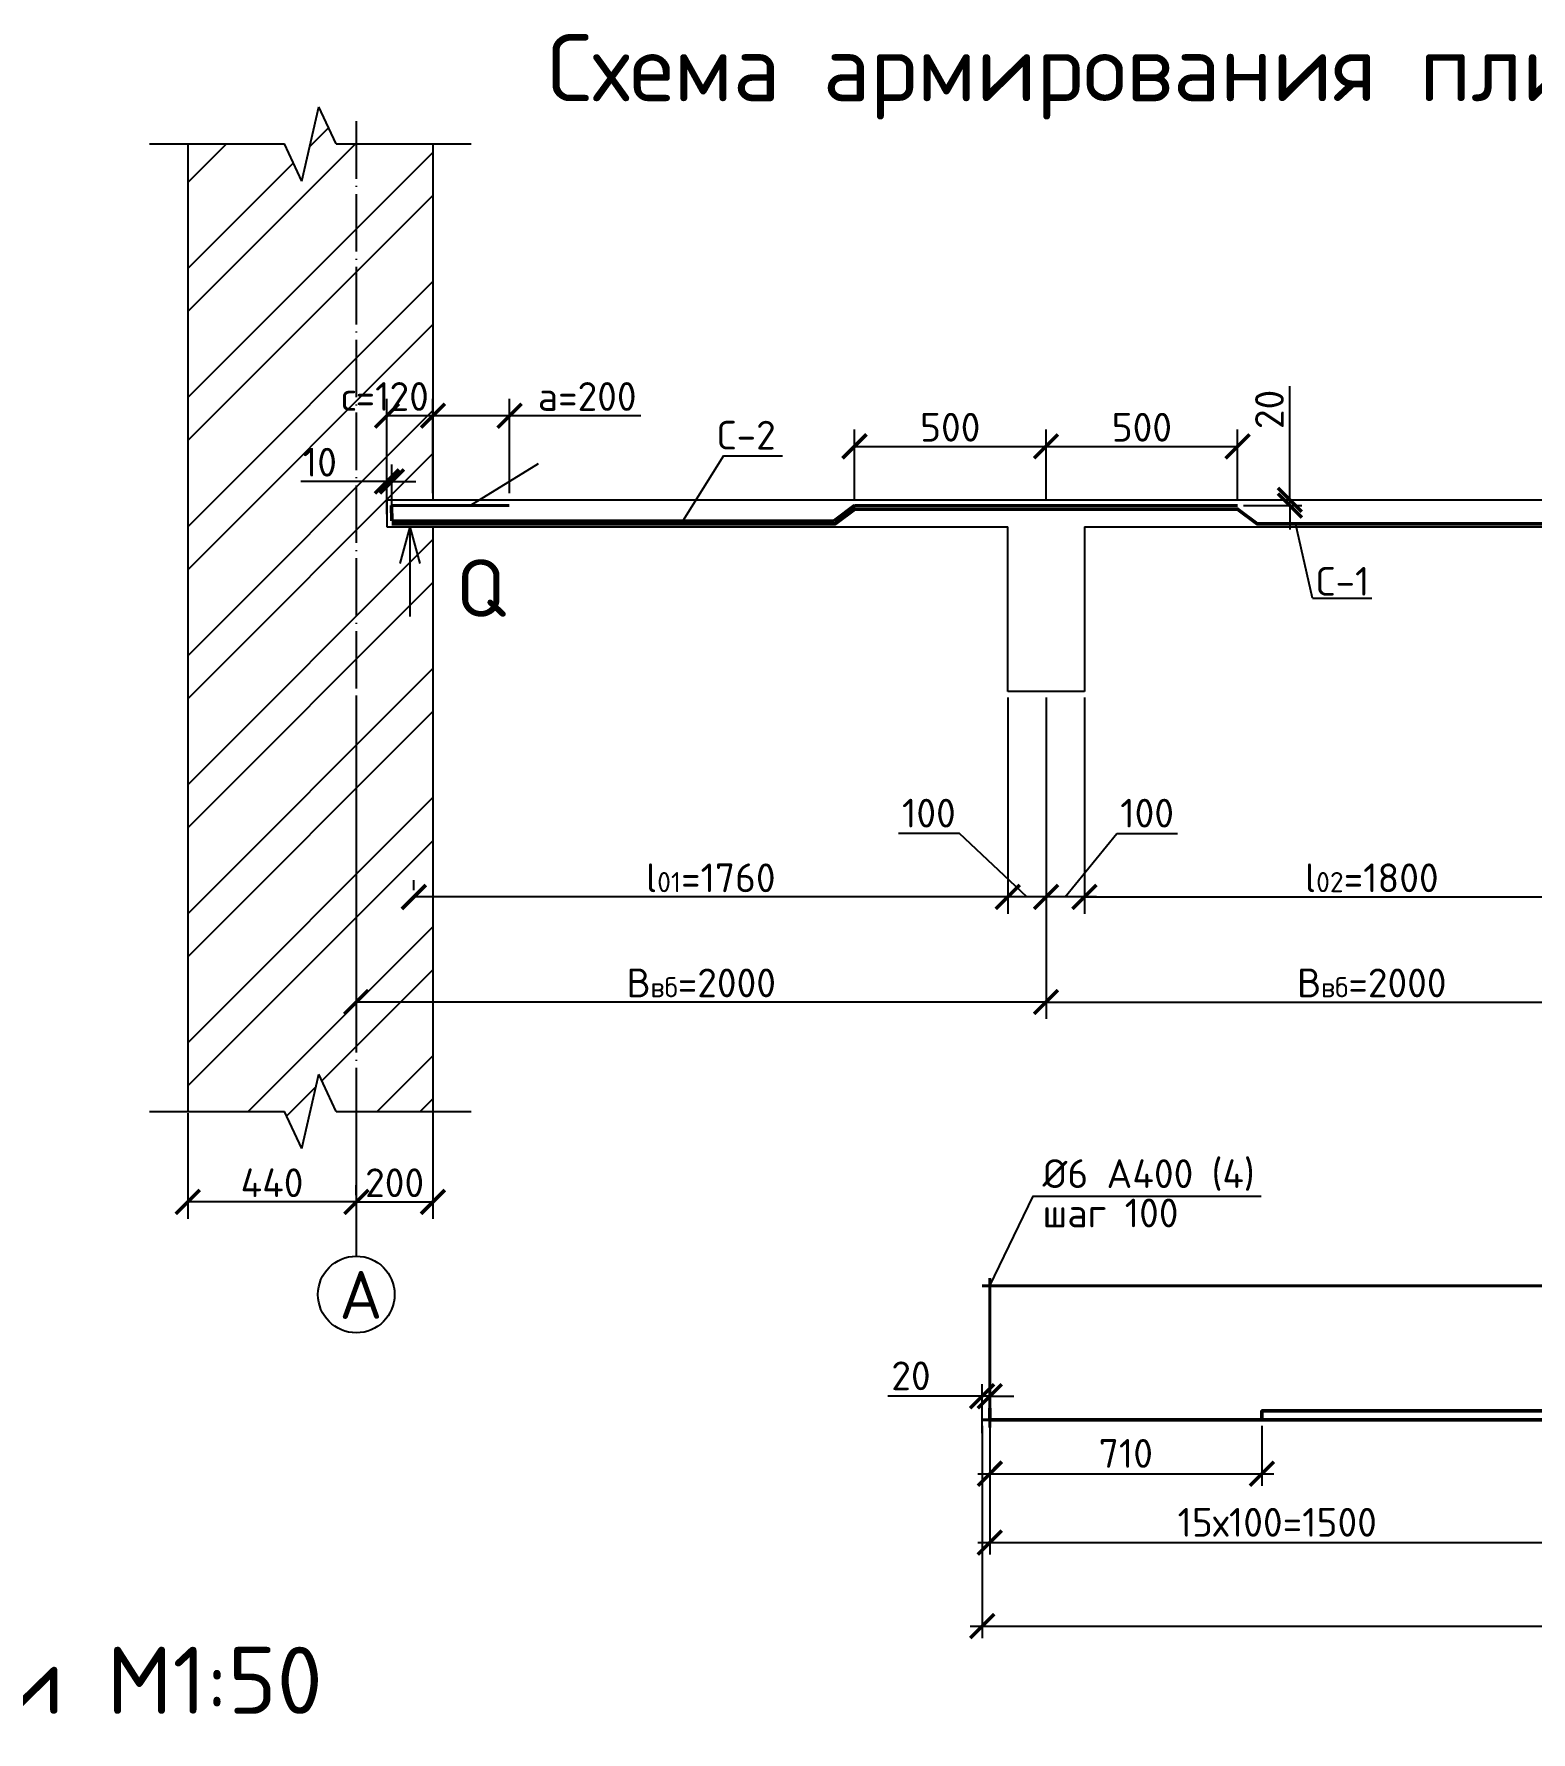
# Model space of a CAD drawing. Header units: millimetres. Extents: x -258556 to -95372, y 16759 to 83599.
# Drawn here: x -127757.5 to -127601.2, y 41656.3 to 41833.5 of the extents above; entities that cross this region are included whole.
import ezdxf

# ---------------------------------------------------------------- set-up
doc = ezdxf.new("R2010")
doc.units = ezdxf.units.MM
doc.header["$LTSCALE"] = 0.5
doc.linetypes.add('ACAD_ISO04W100', pattern=[30, 24, -3, 0, -3])
for name, color, linetype in [('оси', 7, 'ACAD_ISO04W100'), ('размеры', 7, 'Continuous'), ('тонкие', 7, 'Continuous'), ('Тонкий', 7, 'Continuous')]:
    doc.layers.add(name, color=color, linetype=linetype)
for name, color, linetype, lineweight in [('ТОЛСТЫЕ', 1, 'Continuous', 50), ('Толстый', 7, 'Continuous', 40), ('ТОНКИЕе', 7, 'Continuous', 25)]:
    doc.layers.add(name, color=color, linetype=linetype, lineweight=lineweight)
doc.styles.add('1.5', font='isocpeur.ttf', dxfattribs={"height": 1.5})
doc.styles.add('3.5', font='isocpeur.ttf', dxfattribs={"height": 3.5})
doc.styles.add('Наклонный3.5', font='isocpeur.ttf', dxfattribs={"height": 3})
doc.dimstyles.new('Строит25 3.5', dxfattribs={"dimtxt": 3.5, "dimasz": 2.5, "dimexe": 1.75, "dimexo": 0.7, "dimgap": 0.5, "dimtad": 1, "dimlfac": 25, "dimtxsty": '3.5', "dimblk": 'ARCHTICK', "dimcen": 0, "dimadec": 0, "dimazin": 0, "dimtfac": 1, "dimtmove": 0, "dimatfit": 3, "dimfxl": 1, "dimarcsym": 0})
doc.dimstyles.new('СТРОИТЕЛЬНЫЙ', dxfattribs={"dimtxt": 3.5, "dimasz": 2.5, "dimexe": 1.25, "dimexo": 0.625, "dimtad": 1, "dimdec": 0, "dimlfac": 100, "dimdsep": 46, "dimtxsty": 'Наклонный3.5', "dimblk1": 'ARCHTICK', "dimblk2": 'ARCHTICK', "dimsah": 1, "dimcen": 0, "dimdle": 1.25, "dimadec": 0, "dimazin": 0, "dimtfac": 0.75, "dimtdec": 0, "dimtmove": 0, "dimatfit": 3, "dimldrblk": 'ARCHTICK', "dimfxl": 1, "dimtolj": 1, "dimtzin": 0, "dimarcsym": 0})

# ---------------------------------------------------------------- blocks, each defined once
blk = doc.blocks.new('_ArchTick')
at = {"color": 0, "linetype": 'ByBlock', "const_width": 0.15}
blk.add_lwpolyline([(-0.5, -0.5), (0.5, 0.5)], dxfattribs=at)
blk = doc.blocks.new('*D898')
at = {"layer": 'Defpoints', "color": 0, "transparency": 16777216}
for p in [(-127741.47, 41721.55), (-127723.87, 41721.05), (-127741.47, 41711.6)]:
    blk.add_point(p, dxfattribs=at)
at = {"layer": 'Тонкий', "color": 0, "lineweight": -2, "transparency": 16777216}
for p, q in [((-127741.47, 41720.85), (-127741.47, 41709.85)), ((-127723.87, 41720.35), (-127723.87, 41709.85)), ((-127723.87, 41711.6), (-127741.47, 41711.6))]:
    blk.add_line(p, q, dxfattribs=at)
at = {"layer": 'Тонкий', "color": 0, "lineweight": -2, "transparency": 16777216, "xscale": 2.5, "yscale": 2.5, "zscale": 2.5, "rotation": 180}
blk.add_blockref('_ArchTick', (-127741.47, 41711.6), dxfattribs=at)
at = {"layer": 'Тонкий', "color": 0, "lineweight": -2, "transparency": 16777216, "xscale": 2.5, "yscale": 2.5, "zscale": 2.5}
blk.add_blockref('_ArchTick', (-127723.87, 41711.6), dxfattribs=at)
at = {"layer": 'Тонкий', "color": 0, "transparency": 16777216, "insert": (-127732.67, 41713.6), "char_height": 3, "attachment_point": 5, "style": 'Наклонный3.5'}
blk.add_mtext('440', dxfattribs=at)
blk = doc.blocks.new('*D899')
at = {"layer": 'Defpoints', "color": 0, "transparency": 16777216}
for p in [(-127715.87, 41725.24), (-127723.87, 41711.6), (-127715.87, 41711.6)]:
    blk.add_point(p, dxfattribs=at)
at = {"layer": 'Тонкий', "color": 0, "lineweight": -2, "transparency": 16777216}
for p, q in [((-127715.87, 41724.54), (-127715.87, 41709.85)), ((-127723.87, 41712.3), (-127723.87, 41713.35)), ((-127723.87, 41711.6), (-127715.87, 41711.6))]:
    blk.add_line(p, q, dxfattribs=at)
at = {"layer": 'Тонкий', "color": 0, "lineweight": -2, "transparency": 16777216, "xscale": 2.5, "yscale": 2.5, "zscale": 2.5, "rotation": 180}
blk.add_blockref('_ArchTick', (-127723.87, 41711.6), dxfattribs=at)
at = {"layer": 'Тонкий', "color": 0, "lineweight": -2, "transparency": 16777216, "xscale": 2.5, "yscale": 2.5, "zscale": 2.5}
blk.add_blockref('_ArchTick', (-127715.87, 41711.6), dxfattribs=at)
at = {"layer": 'Тонкий', "color": 0, "transparency": 16777216, "insert": (-127719.87, 41713.6), "char_height": 3, "attachment_point": 5, "style": 'Наклонный3.5'}
blk.add_mtext('200', dxfattribs=at)
blk = doc.blocks.new('*D900')
at = {"layer": 'Defpoints', "color": 0, "transparency": 16777216}
for p in [(-127715.87, 41793.67), (-127720.67, 41784.88), (-127715.87, 41784.88)]:
    blk.add_point(p, dxfattribs=at)
at = {"layer": 'Тонкий', "color": 0, "lineweight": -2, "transparency": 16777216}
for p, q in [((-127720.67, 41785.58), (-127720.67, 41795.42)), ((-127715.87, 41785.58), (-127715.87, 41795.42)), ((-127720.67, 41793.67), (-127715.87, 41793.67))]:
    blk.add_line(p, q, dxfattribs=at)
at = {"layer": 'Тонкий', "color": 0, "lineweight": -2, "transparency": 16777216, "xscale": 2.5, "yscale": 2.5, "zscale": 2.5, "rotation": 180}
blk.add_blockref('_ArchTick', (-127720.67, 41793.67), dxfattribs=at)
at = {"layer": 'Тонкий', "color": 0, "lineweight": -2, "transparency": 16777216, "xscale": 2.5, "yscale": 2.5, "zscale": 2.5}
blk.add_blockref('_ArchTick', (-127715.87, 41793.67), dxfattribs=at)
at = {"layer": 'Тонкий', "color": 0, "transparency": 16777216, "insert": (-127720.87, 41795.67), "char_height": 3, "attachment_point": 5, "style": 'Наклонный3.5'}
blk.add_mtext('с=120', dxfattribs=at)
blk = doc.blocks.new('*D901')
at = {"layer": 'Defpoints', "color": 0, "transparency": 16777216}
for p in [(-127655.87, 41764.88), (-127717.86, 41743.43), (-127717.86, 41743.43)]:
    blk.add_point(p, dxfattribs=at)
at = {"layer": 'Тонкий', "color": 0, "lineweight": -2, "transparency": 16777216}
for p, q in [((-127655.87, 41764.18), (-127655.87, 41741.68)), ((-127717.86, 41744.13), (-127717.86, 41745.18)), ((-127655.87, 41743.43), (-127717.86, 41743.43))]:
    blk.add_line(p, q, dxfattribs=at)
at = {"layer": 'Тонкий', "color": 0, "lineweight": -2, "transparency": 16777216, "xscale": 2.5, "yscale": 2.5, "zscale": 2.5, "rotation": 180}
blk.add_blockref('_ArchTick', (-127717.86, 41743.43), dxfattribs=at)
at = {"layer": 'Тонкий', "color": 0, "lineweight": -2, "transparency": 16777216, "xscale": 2.5, "yscale": 2.5, "zscale": 2.5}
blk.add_blockref('_ArchTick', (-127655.87, 41743.43), dxfattribs=at)
at = {"layer": 'Тонкий', "color": 0, "transparency": 16777216, "insert": (-127686.87, 41745.43), "char_height": 3, "attachment_point": 5, "style": 'Наклонный3.5'}
blk.add_mtext('l{\\H0.7x;\\S^ 01;}=1760', dxfattribs=at)
blk = doc.blocks.new('*D902')
at = {"layer": 'Defpoints', "color": 0, "transparency": 16777216}
for p in [(-127723.87, 41765.16), (-127651.87, 41764.88), (-127723.87, 41732.46)]:
    blk.add_point(p, dxfattribs=at)
at = {"layer": 'Тонкий', "color": 0, "lineweight": -2, "transparency": 16777216}
for p, q in [((-127723.87, 41764.46), (-127723.87, 41730.71)), ((-127651.87, 41764.18), (-127651.87, 41730.71)), ((-127651.87, 41732.46), (-127723.87, 41732.46))]:
    blk.add_line(p, q, dxfattribs=at)
at = {"layer": 'Тонкий', "color": 0, "lineweight": -2, "transparency": 16777216, "xscale": 2.5, "yscale": 2.5, "zscale": 2.5, "rotation": 180}
blk.add_blockref('_ArchTick', (-127723.87, 41732.46), dxfattribs=at)
at = {"layer": 'Тонкий', "color": 0, "lineweight": -2, "transparency": 16777216, "xscale": 2.5, "yscale": 2.5, "zscale": 2.5}
blk.add_blockref('_ArchTick', (-127651.87, 41732.46), dxfattribs=at)
at = {"layer": 'Тонкий', "color": 0, "transparency": 16777216, "insert": (-127687.87, 41734.46), "char_height": 3, "attachment_point": 5, "style": 'Наклонный3.5'}
blk.add_mtext('В{\\H0.7x;\\S^ вб;}=2000', dxfattribs=at)
blk = doc.blocks.new('*D903')
at = {"layer": 'Defpoints', "color": 0, "transparency": 16777216}
for p in [(-127647.87, 41764.88), (-127587.87, 41764.88), (-127587.87, 41743.43)]:
    blk.add_point(p, dxfattribs=at)
at = {"layer": 'Тонкий', "color": 0, "lineweight": -2, "transparency": 16777216}
for p, q in [((-127647.87, 41764.18), (-127647.87, 41741.68)), ((-127587.87, 41764.18), (-127587.87, 41741.68)), ((-127647.87, 41743.43), (-127587.87, 41743.43))]:
    blk.add_line(p, q, dxfattribs=at)
at = {"layer": 'Тонкий', "color": 0, "lineweight": -2, "transparency": 16777216, "xscale": 2.5, "yscale": 2.5, "zscale": 2.5, "rotation": 180}
blk.add_blockref('_ArchTick', (-127647.87, 41743.43), dxfattribs=at)
at = {"layer": 'Тонкий', "color": 0, "lineweight": -2, "transparency": 16777216, "xscale": 2.5, "yscale": 2.5, "zscale": 2.5}
blk.add_blockref('_ArchTick', (-127587.87, 41743.43), dxfattribs=at)
at = {"layer": 'Тонкий', "color": 0, "transparency": 16777216, "insert": (-127617.87, 41745.43), "char_height": 3, "attachment_point": 5, "style": 'Наклонный3.5'}
blk.add_mtext('l{\\H0.7x;\\S^ 02;}=1800', dxfattribs=at)
blk = doc.blocks.new('*D894')
at = {"layer": 'Defpoints', "color": 0, "transparency": 16777216}
for p in [(-127651.87, 41764.88), (-127583.87, 41764.88), (-127583.87, 41732.46)]:
    blk.add_point(p, dxfattribs=at)
at = {"layer": 'Тонкий', "color": 0, "lineweight": -2, "transparency": 16777216}
for p, q in [((-127651.87, 41764.18), (-127651.87, 41730.71)), ((-127583.87, 41764.18), (-127583.87, 41730.71)), ((-127651.87, 41732.46), (-127583.87, 41732.46))]:
    blk.add_line(p, q, dxfattribs=at)
at = {"layer": 'Тонкий', "color": 0, "lineweight": -2, "transparency": 16777216, "xscale": 2.5, "yscale": 2.5, "zscale": 2.5, "rotation": 180}
blk.add_blockref('_ArchTick', (-127651.87, 41732.46), dxfattribs=at)
at = {"layer": 'Тонкий', "color": 0, "lineweight": -2, "transparency": 16777216, "xscale": 2.5, "yscale": 2.5, "zscale": 2.5}
blk.add_blockref('_ArchTick', (-127583.87, 41732.46), dxfattribs=at)
at = {"layer": 'Тонкий', "color": 0, "transparency": 16777216, "insert": (-127617.87, 41734.46), "char_height": 3, "attachment_point": 5, "style": 'Наклонный3.5'}
blk.add_mtext('В{\\H0.7x;\\S^ вб;\\H1.42857x;=2000}', dxfattribs=at)
blk = doc.blocks.new('*D895')
at = {"layer": 'Defpoints', "color": 0, "transparency": 16777216}
for p in [(-127720.67, 41786.81), (-127720.67, 41782.68), (-127720.16, 41782.68)]:
    blk.add_point(p, dxfattribs=at)
at = {"layer": 'Тонкий', "color": 0, "lineweight": -2, "transparency": 16777216}
for p, q in [((-127720.67, 41783.38), (-127720.67, 41788.56)), ((-127720.16, 41783.38), (-127720.16, 41788.56)), ((-127720.67, 41786.81), (-127729.67, 41786.81)), ((-127720.16, 41786.81), (-127720.67, 41786.81)), ((-127720.16, 41786.81), (-127717.66, 41786.81))]:
    blk.add_line(p, q, dxfattribs=at)
at = {"layer": 'Тонкий', "color": 0, "lineweight": -2, "transparency": 16777216, "xscale": 2.5, "yscale": 2.5, "zscale": 2.5}
blk.add_blockref('_ArchTick', (-127720.67, 41786.81), dxfattribs=at)
at = {"layer": 'Тонкий', "color": 0, "lineweight": -2, "transparency": 16777216, "xscale": 2.5, "yscale": 2.5, "zscale": 2.5, "rotation": 180}
blk.add_blockref('_ArchTick', (-127720.16, 41786.81), dxfattribs=at)
at = {"layer": 'Тонкий', "color": 0, "transparency": 16777216, "insert": (-127727.67, 41788.81), "char_height": 3, "attachment_point": 5, "style": 'Наклонный3.5'}
blk.add_mtext('10', dxfattribs=at)
blk = doc.blocks.new('*D896')
at = {"layer": 'Defpoints', "color": 0, "transparency": 16777216}
for p in [(-127707.87, 41793.67), (-127715.87, 41784.88), (-127707.87, 41784.88)]:
    blk.add_point(p, dxfattribs=at)
at = {"layer": 'Тонкий', "color": 0, "lineweight": -2, "transparency": 16777216}
for p, q in [((-127715.87, 41785.58), (-127715.87, 41795.42)), ((-127707.87, 41785.58), (-127707.87, 41795.42)), ((-127715.87, 41793.67), (-127707.87, 41793.67)), ((-127707.87, 41793.67), (-127694.17, 41793.67))]:
    blk.add_line(p, q, dxfattribs=at)
at = {"layer": 'Тонкий', "color": 0, "lineweight": -2, "transparency": 16777216, "xscale": 2.5, "yscale": 2.5, "zscale": 2.5, "rotation": 180}
blk.add_blockref('_ArchTick', (-127715.87, 41793.67), dxfattribs=at)
at = {"layer": 'Тонкий', "color": 0, "lineweight": -2, "transparency": 16777216, "xscale": 2.5, "yscale": 2.5, "zscale": 2.5}
blk.add_blockref('_ArchTick', (-127707.87, 41793.67), dxfattribs=at)
at = {"layer": 'Тонкий', "color": 0, "transparency": 16777216, "insert": (-127699.77, 41795.67), "char_height": 3, "attachment_point": 5, "style": 'Наклонный3.5'}
blk.add_mtext('а=200', dxfattribs=at)
blk = doc.blocks.new('*D897')
at = {"layer": 'Defpoints', "color": 0, "transparency": 16777216}
for p in [(-127651.87, 41790.46), (-127671.87, 41784.28), (-127651.87, 41784.28)]:
    blk.add_point(p, dxfattribs=at)
at = {"layer": 'Тонкий', "color": 0, "lineweight": -2, "transparency": 16777216}
for p, q in [((-127671.87, 41784.98), (-127671.87, 41792.21)), ((-127651.87, 41784.98), (-127651.87, 41792.21)), ((-127671.87, 41790.46), (-127651.87, 41790.46))]:
    blk.add_line(p, q, dxfattribs=at)
at = {"layer": 'Тонкий', "color": 0, "lineweight": -2, "transparency": 16777216, "xscale": 2.5, "yscale": 2.5, "zscale": 2.5, "rotation": 180}
blk.add_blockref('_ArchTick', (-127671.87, 41790.46), dxfattribs=at)
at = {"layer": 'Тонкий', "color": 0, "lineweight": -2, "transparency": 16777216, "xscale": 2.5, "yscale": 2.5, "zscale": 2.5}
blk.add_blockref('_ArchTick', (-127651.87, 41790.46), dxfattribs=at)
at = {"layer": 'Тонкий', "color": 0, "transparency": 16777216, "insert": (-127661.87, 41792.46), "char_height": 3, "attachment_point": 5, "style": 'Наклонный3.5'}
blk.add_mtext('500', dxfattribs=at)
blk = doc.blocks.new('*D905')
at = {"layer": 'Defpoints', "color": 0, "transparency": 16777216}
for p in [(-127655.87, 41764.88), (-127651.87, 41764.88), (-127655.87, 41743.43)]:
    blk.add_point(p, dxfattribs=at)
at = {"layer": 'размеры', "color": 0, "lineweight": -2, "transparency": 16777216}
for p, q in [((-127655.87, 41764.25), (-127655.87, 41742.18)), ((-127651.87, 41764.25), (-127651.87, 41742.18)), ((-127660.92, 41750.05), (-127667.27, 41750.05)), ((-127653.87, 41743.43), (-127660.92, 41750.05)), ((-127650.62, 41743.43), (-127657.12, 41743.43))]:
    blk.add_line(p, q, dxfattribs=at)
at = {"layer": 'размеры', "color": 0, "lineweight": -2, "transparency": 16777216, "xscale": 2.5, "yscale": 2.5, "zscale": 2.5, "rotation": 180}
blk.add_blockref('_ArchTick', (-127655.87, 41743.43), dxfattribs=at)
at = {"layer": 'размеры', "color": 0, "lineweight": -2, "transparency": 16777216, "xscale": 2.5, "yscale": 2.5, "zscale": 2.5}
blk.add_blockref('_ArchTick', (-127651.87, 41743.43), dxfattribs=at)
at = {"layer": 'размеры', "color": 0, "transparency": 16777216, "insert": (-127664.1, 41752.18), "char_height": 3, "attachment_point": 5, "style": 'Наклонный3.5'}
blk.add_mtext('\\A1;100', dxfattribs=at)
blk = doc.blocks.new('*D906')
at = {"layer": 'Defpoints', "color": 0, "transparency": 16777216}
for p in [(-127651.87, 41764.88), (-127647.87, 41764.88), (-127651.87, 41743.43)]:
    blk.add_point(p, dxfattribs=at)
at = {"layer": 'размеры', "color": 0, "lineweight": -2, "transparency": 16777216}
for p, q in [((-127651.87, 41764.25), (-127651.87, 41742.18)), ((-127647.87, 41764.25), (-127647.87, 41742.18)), ((-127649.87, 41743.43), (-127644.49, 41750.05)), ((-127644.49, 41750.05), (-127638.14, 41750.05)), ((-127646.62, 41743.43), (-127653.12, 41743.43))]:
    blk.add_line(p, q, dxfattribs=at)
at = {"layer": 'размеры', "color": 0, "lineweight": -2, "transparency": 16777216, "xscale": 2.5, "yscale": 2.5, "zscale": 2.5, "rotation": 180}
blk.add_blockref('_ArchTick', (-127651.87, 41743.43), dxfattribs=at)
at = {"layer": 'размеры', "color": 0, "lineweight": -2, "transparency": 16777216, "xscale": 2.5, "yscale": 2.5, "zscale": 2.5}
blk.add_blockref('_ArchTick', (-127647.87, 41743.43), dxfattribs=at)
at = {"layer": 'размеры', "color": 0, "transparency": 16777216, "insert": (-127641.32, 41752.18), "char_height": 3, "attachment_point": 5, "style": 'Наклонный3.5'}
blk.add_mtext('\\A1;100', dxfattribs=at)
blk = doc.blocks.new('*D907')
at = {"layer": 'Defpoints', "color": 0, "transparency": 16777216}
for p in [(-127631.87, 41790.46), (-127651.87, 41784.28), (-127631.87, 41784.28)]:
    blk.add_point(p, dxfattribs=at)
at = {"layer": 'Тонкий', "color": 0, "lineweight": -2, "transparency": 16777216}
for p, q in [((-127651.87, 41784.98), (-127651.87, 41792.21)), ((-127631.87, 41784.98), (-127631.87, 41792.21)), ((-127651.87, 41790.46), (-127631.87, 41790.46))]:
    blk.add_line(p, q, dxfattribs=at)
at = {"layer": 'Тонкий', "color": 0, "lineweight": -2, "transparency": 16777216, "xscale": 2.5, "yscale": 2.5, "zscale": 2.5, "rotation": 180}
blk.add_blockref('_ArchTick', (-127651.87, 41790.46), dxfattribs=at)
at = {"layer": 'Тонкий', "color": 0, "lineweight": -2, "transparency": 16777216, "xscale": 2.5, "yscale": 2.5, "zscale": 2.5}
blk.add_blockref('_ArchTick', (-127631.87, 41790.46), dxfattribs=at)
at = {"layer": 'Тонкий', "color": 0, "transparency": 16777216, "insert": (-127641.87, 41792.46), "char_height": 3, "attachment_point": 5, "style": 'Наклонный3.5'}
blk.add_mtext('500', dxfattribs=at)
blk = doc.blocks.new('*D946')
at = {"layer": 'Defpoints', "color": 0, "transparency": 16777216}
for p in [(-127657.74, 41695.85), (-127597.74, 41695.85), (-127597.74, 41676.04)]:
    blk.add_point(p, dxfattribs=at)
at = {"layer": 'тонкие', "color": 0, "lineweight": -2, "transparency": 16777216}
for p, q in [((-127657.74, 41695.23), (-127657.74, 41674.79)), ((-127597.74, 41695.23), (-127597.74, 41674.79)), ((-127658.99, 41676.04), (-127596.49, 41676.04))]:
    blk.add_line(p, q, dxfattribs=at)
at = {"layer": 'тонкие', "color": 0, "lineweight": -2, "transparency": 16777216, "xscale": 2.5, "yscale": 2.5, "zscale": 2.5, "rotation": 180}
blk.add_blockref('_ArchTick', (-127657.74, 41676.04), dxfattribs=at)
at = {"layer": 'тонкие', "color": 0, "lineweight": -2, "transparency": 16777216, "xscale": 2.5, "yscale": 2.5, "zscale": 2.5}
blk.add_blockref('_ArchTick', (-127597.74, 41676.04), dxfattribs=at)
at = {"layer": 'тонкие', "color": 0, "transparency": 16777216, "insert": (-127627.74, 41678.16), "char_height": 3, "attachment_point": 5, "style": 'Наклонный3.5'}
blk.add_mtext('\\A1;15х100=1500', dxfattribs=at)
blk = doc.blocks.new('*D954')
at = {"layer": 'Defpoints', "color": 0, "transparency": 16777216}
for p in [(-127658.54, 41688.85), (-127423.34, 41688.85), (-127423.34, 41667.33)]:
    blk.add_point(p, dxfattribs=at)
at = {"layer": 'тонкие', "color": 0, "lineweight": -2, "transparency": 16777216}
for p, q in [((-127658.54, 41688.23), (-127658.54, 41666.08)), ((-127423.34, 41688.23), (-127423.34, 41666.08)), ((-127659.79, 41667.33), (-127422.09, 41667.33))]:
    blk.add_line(p, q, dxfattribs=at)
at = {"layer": 'тонкие', "color": 0, "lineweight": -2, "transparency": 16777216, "xscale": 2.5, "yscale": 2.5, "zscale": 2.5, "rotation": 180}
blk.add_blockref('_ArchTick', (-127658.54, 41667.33), dxfattribs=at)
at = {"layer": 'тонкие', "color": 0, "lineweight": -2, "transparency": 16777216, "xscale": 2.5, "yscale": 2.5, "zscale": 2.5}
blk.add_blockref('_ArchTick', (-127423.34, 41667.33), dxfattribs=at)
at = {"layer": 'тонкие', "color": 0, "transparency": 16777216, "insert": (-127540.94, 41669.45), "char_height": 3, "attachment_point": 5, "style": 'Наклонный3.5'}
blk.add_mtext('\\A1;5680', dxfattribs=at)
blk = doc.blocks.new('*D956')
at = {"layer": 'Defpoints', "color": 0, "transparency": 16777216}
for p in [(-127658.54, 41691.32), (-127657.74, 41691.32), (-127658.54, 41686.85)]:
    blk.add_point(p, dxfattribs=at)
at = {"layer": 'тонкие', "color": 0, "lineweight": -2, "transparency": 16777216}
for p, q in [((-127658.54, 41687.48), (-127658.54, 41692.57)), ((-127657.74, 41691.95), (-127657.74, 41692.57)), ((-127658.54, 41691.32), (-127668.39, 41691.32)), ((-127657.74, 41691.32), (-127658.54, 41691.32)), ((-127657.74, 41691.32), (-127655.24, 41691.32))]:
    blk.add_line(p, q, dxfattribs=at)
at = {"layer": 'тонкие', "color": 0, "lineweight": -2, "transparency": 16777216, "xscale": 2.5, "yscale": 2.5, "zscale": 2.5}
blk.add_blockref('_ArchTick', (-127658.54, 41691.32), dxfattribs=at)
at = {"layer": 'тонкие', "color": 0, "lineweight": -2, "transparency": 16777216, "xscale": 2.5, "yscale": 2.5, "zscale": 2.5, "rotation": 180}
blk.add_blockref('_ArchTick', (-127657.74, 41691.32), dxfattribs=at)
at = {"layer": 'тонкие', "color": 0, "transparency": 16777216, "insert": (-127665.97, 41693.45), "char_height": 3, "attachment_point": 5, "style": 'Наклонный3.5'}
blk.add_mtext('\\A1;20', dxfattribs=at)
blk = doc.blocks.new('*D969')
at = {"layer": 'Defpoints', "color": 0, "transparency": 16777216}
for p in [(-127644.22, 41784.88), (-127626.42, 41784.88), (-127631.87, 41784.28)]:
    blk.add_point(p, dxfattribs=at)
at = {"layer": 'размеры', "color": 0, "lineweight": -2, "transparency": 16777216}
for p, q in [((-127626.42, 41784.88), (-127626.42, 41796.74)), ((-127643.6, 41784.88), (-127625.17, 41784.88)), ((-127626.42, 41784.28), (-127626.42, 41784.88)), ((-127631.25, 41784.28), (-127625.17, 41784.28)), ((-127626.42, 41784.28), (-127626.42, 41781.78))]:
    blk.add_line(p, q, dxfattribs=at)
at = {"layer": 'размеры', "color": 0, "lineweight": -2, "transparency": 16777216, "xscale": 2.5, "yscale": 2.5, "zscale": 2.5}
for p, rotation in [((-127626.42, 41784.88), 270), ((-127626.42, 41784.28), 90)]:
    blk.add_blockref('_ArchTick', p, dxfattribs=dict(at, rotation=rotation))
at = {"layer": 'размеры', "color": 0, "transparency": 16777216, "insert": (-127628.55, 41794.32), "char_height": 3, "attachment_point": 5, "rotation": 90, "style": 'Наклонный3.5'}
blk.add_mtext('\\A1;20', dxfattribs=at)
blk = doc.blocks.new('*D972')
at = {"layer": 'Defpoints', "color": 0, "transparency": 16777216}
for p in [(-127657.74, 41688.85), (-127629.34, 41688.85), (-127629.34, 41683.23)]:
    blk.add_point(p, dxfattribs=at)
at = {"layer": 'размеры', "color": 0, "lineweight": -2, "transparency": 16777216}
for p, q in [((-127657.74, 41688.23), (-127657.74, 41681.98)), ((-127629.34, 41688.23), (-127629.34, 41681.98)), ((-127658.99, 41683.23), (-127628.09, 41683.23))]:
    blk.add_line(p, q, dxfattribs=at)
at = {"layer": 'размеры', "color": 0, "lineweight": -2, "transparency": 16777216, "xscale": 2.5, "yscale": 2.5, "zscale": 2.5, "rotation": 180}
blk.add_blockref('_ArchTick', (-127657.74, 41683.23), dxfattribs=at)
at = {"layer": 'размеры', "color": 0, "lineweight": -2, "transparency": 16777216, "xscale": 2.5, "yscale": 2.5, "zscale": 2.5}
blk.add_blockref('_ArchTick', (-127629.34, 41683.23), dxfattribs=at)
at = {"layer": 'размеры', "color": 0, "transparency": 16777216, "insert": (-127643.54, 41685.35), "char_height": 3, "attachment_point": 5, "style": 'Наклонный3.5'}
blk.add_mtext('\\A1;710', dxfattribs=at)

msp = doc.modelspace()

# ---------------------------------------------------------------- hatches: boundary and pattern name
at = {"layer": 'Тонкий'}
h = msp.add_hatch(dxfattribs=at)
h.set_pattern_fill('ANSI32')
h.set_pattern_definition([(45, (-130771.345, 38792.615), (-6.735192, 6.735192), []), (45, (-130766.855, 38792.615), (-6.735192, 6.735192), [])])
h.paths.add_polyline_path([(-127719.87153, 41782.0772), (-127720.67153, 41782.0772), (-127720.67153, 41784.8772), (-127719.87153, 41784.8772), (-127719.87153, 41822.0365), (-127725.97027, 41822.0365), (-127727.7881, 41825.91392), (-127729.55494, 41818.15916), (-127731.37273, 41822.0365), (-127741.47153, 41822.0365), (-127741.47153, 41721.04552), (-127731.37273, 41721.04552), (-127729.55494, 41717.16818), (-127727.7881, 41724.92294), (-127725.97027, 41721.04552), (-127719.87153, 41721.04552)])
h.paths.add_polyline_path([(-127715.87153, 41822.0365), (-127719.87153, 41822.0365), (-127719.87153, 41784.8772), (-127715.87153, 41784.8772)])
h.paths.add_polyline_path([(-127715.87153, 41782.0772), (-127719.87153, 41782.0772), (-127719.87153, 41721.04552), (-127715.87153, 41721.04552)])

# ---------------------------------------------------------------- linework, layer by layer
at = {"layer": 'оси', "color": 7, "ltscale": 0.5}
msp.add_line((-127723.87153, 41824.38964), (-127723.87153, 41705.94017), dxfattribs=at)
at = {"layer": 'ТОЛСТЫЕ', "color": 7}
for points in [[(-127720.19576, 41784.2772), (-127720.16447, 41782.6772)], [(-127720.15832, 41782.36301), (-127673.88432, 41782.36301), (-127671.83184, 41783.92451), (-127631.87016, 41783.92451)], [(-127673.98745, 41782.6772), (-127671.87325, 41784.2772)], [(-127578.3425, 41782.36301), (-127629.81768, 41782.36301), (-127631.87016, 41783.92451), (-127671.83184, 41783.92451)], [(-127657.74353, 41688.85493), (-127657.74353, 41690.07184)], [(-127657.74353, 41688.85493), (-127629.34353, 41688.85493), (-127629.34353, 41689.78924), (-127452.54353, 41689.78924), (-127452.54353, 41689.78924), (-127452.54353, 41688.85493)], [(-127657.74353, 41688.85493), (-127597.74353, 41688.85493)], [(-127657.74353, 41688.85493), (-127597.74353, 41688.85493)]]:
    msp.add_lwpolyline(points, dxfattribs=at)
at = {"layer": 'Толстый', "color": 7}
for p, q in [((-127720.19576, 41784.2772), (-127707.89909, 41784.2772)), ((-127720.16447, 41782.6772), (-127673.98745, 41782.6772)), ((-127651.87153, 41784.2772), (-127671.87325, 41784.2772)), ((-127631.87153, 41784.2772), (-127651.87153, 41784.2772)), ((-127657.74353, 41688.05493), (-127657.74353, 41703.65493)), ((-127658.54353, 41702.85493), (-127423.34353, 41702.85493)), ((-127423.34353, 41688.85493), (-127658.54353, 41688.85493))]:
    msp.add_line(p, q, dxfattribs=at)
at = {"layer": 'ТОНКИЕе', "color": 7}
msp.add_lwpolyline([(-127657.74353, 41702.85493), (-127653.21488, 41712.20271), (-127629.42162, 41712.20271)], dxfattribs=at)
at = {"layer": 'Тонкий', "color": 7}
for p, q in [((-127729.55494, 41818.15916), (-127727.7881, 41825.91392)), ((-127725.97027, 41822.0365), (-127727.7881, 41825.91392)), ((-127745.47153, 41822.0365), (-127731.37273, 41822.0365)), ((-127741.47153, 41822.0365), (-127741.47153, 41721.04552)), ((-127729.5549, 41818.15907), (-127731.37273, 41822.0365)), ((-127725.97027, 41822.0365), (-127711.87153, 41822.0365)), ((-127715.87153, 41822.0365), (-127715.87153, 41784.8772)), ((-127704.87086, 41788.64468), (-127711.95739, 41784.2772)), ((-127685.54728, 41789.48864), (-127689.78367, 41782.6772)), ((-127685.54728, 41789.48864), (-127679.36937, 41789.48864)), ((-127720.67153, 41784.8772), (-127567.7761, 41784.8772)), ((-127720.67153, 41784.8772), (-127720.67153, 41782.0772)), ((-127651.87153, 41784.8772), (-127647.87153, 41784.8772)), ((-127720.67153, 41782.0772), (-127655.87153, 41782.0772)), ((-127720.67153, 41782.0772), (-127718.27153, 41782.0772)), ((-127718.27153, 41782.0772), (-127719.32, 41778.22528)), ((-127718.27153, 41782.0772), (-127718.27153, 41772.69737)), ((-127718.27153, 41782.0772), (-127717.22305, 41778.22528)), ((-127715.87153, 41782.0772), (-127715.87153, 41721.04552)), ((-127655.87153, 41764.8772), (-127655.87153, 41782.0772)), ((-127647.87153, 41782.0772), (-127587.87153, 41782.0772)), ((-127647.87153, 41782.0772), (-127647.87153, 41764.8772)), ((-127624.05662, 41774.6116), (-127625.84246, 41782.44697)), ((-127624.05662, 41774.6116), (-127617.8787, 41774.6116)), ((-127647.87153, 41764.8772), (-127655.87153, 41764.8772)), ((-127729.55494, 41717.16818), (-127727.7881, 41724.92294)), ((-127725.97027, 41721.04552), (-127727.7881, 41724.92294)), ((-127745.47153, 41721.04552), (-127731.37273, 41721.04552)), ((-127729.5549, 41717.1681), (-127731.37273, 41721.04552)), ((-127725.97027, 41721.04552), (-127711.87153, 41721.04552))]:
    msp.add_line(p, q, dxfattribs=at)
msp.add_circle((-127723.87153, 41701.94017), 4, dxfattribs=at)

# ---------------------------------------------------------------- texts
at = {"layer": 'ТОНКИЕе', "color": 7, "attachment_point": 1, "style": 'Наклонный3.5'}
for s, width, gutter_width, insert, char_height in [('%%C6 А400 (4)', 22.8718699, 15, (-127652.24291, 41716.05085), 3), ('шаг 100', 20.2145481, 15, (-127652.24291, 41711.94662), 3), ('А', 2.0862544, 35, (-127725.63898, 41704.39749), 5)]:
    msp.add_mtext_dynamic_manual_height_columns(s, width=width, gutter_width=gutter_width, heights=[0], dxfattribs=dict(at, insert=insert, char_height=char_height))
at = {"layer": 'Тонкий', "color": 7}
for s, height, style, p in [('С-2', 3, 'Наклонный3.5', (-127686.1916, 41790.1313)), ('Q', 6, '1.5', (-127713.46879, 41772.68021)), ('С-1', 3, 'Наклонный3.5', (-127623.67291, 41774.87658))]:
    msp.add_text(s, height=height, dxfattribs=dict(at, style=style)).set_placement(p)
at = {"layer": 'Тонкий', "color": 7, "char_height": 7, "attachment_point": 1, "style": 'Наклонный3.5'}
for s, width, insert in [('Схема армирования плиты М1:25', 145.8676189, (-127703.90818, 41833.48518)), ('Схема армирования второстепенной балки М1:50', 295.3181984, (-127943.9752, 41665.16869))]:
    msp.add_mtext_dynamic_manual_height_columns(s, width=width, gutter_width=50, heights=[0], dxfattribs=dict(at, insert=insert))

# ---------------------------------------------------------------- dimensions: what is measured, and where the dimension line sits
at = {"layer": 'размеры', "color": 7}
dim = msp.add_linear_dim(base=(-127626.42441, 41784.8772), p1=(-127631.87153, 41784.2772), p2=(-127644.22381, 41784.8772), angle=90, text='20', dimstyle='СТРОИТЕЛЬНЫЙ', dxfattribs=at)
dim.commit()
dim.dimension.update_dxf_attribs({"geometry": '*D969', "text_midpoint": (-127626.42441, 41794.31995), "dimtype": 160})
for base, p1, p2, picture, middle in [((-127655.87153, 41743.43313), (-127651.87153, 41764.8772), (-127655.87153, 41764.8772), '*D905', (-127661.54653, 41750.0511)), ((-127651.87153, 41743.43313), (-127647.87153, 41764.8772), (-127651.87153, 41764.8772), '*D906', (-127643.8698, 41750.0511))]:
    dim = msp.add_linear_dim(base=base, p1=p1, p2=p2, text='100', dimstyle='СТРОИТЕЛЬНЫЙ', override={"dimtmove": 1}, dxfattribs=at)
    dim.commit()
    dim.dimension.update_dxf_attribs({"geometry": picture, "text_midpoint": middle, "dimtype": 160})
dim = msp.add_linear_dim(base=(-127629.34353, 41683.22745), p1=(-127657.74353, 41688.85493), p2=(-127629.34353, 41688.85493), text='710', dimstyle='СТРОИТЕЛЬНЫЙ', dxfattribs=at)
dim.commit()
dim.dimension.update_dxf_attribs({"geometry": '*D972', "text_midpoint": (-127643.54353, 41685.35245)})
at = {"layer": 'тонкие', "color": 7}
for base, p1, p2, text, picture, middle in [((-127597.74353, 41676.03523), (-127657.74353, 41695.85493), (-127597.74353, 41695.85493), '15х100=1500', '*D946', (-127627.74353, 41676.03523)), ((-127423.34353, 41667.32914), (-127658.54353, 41688.85493), (-127423.34353, 41688.85493), '5680', '*D954', (-127540.94353, 41667.32914))]:
    dim = msp.add_linear_dim(base=base, p1=p1, p2=p2, text=text, dimstyle='СТРОИТЕЛЬНЫЙ', dxfattribs=at)
    dim.commit()
    dim.dimension.update_dxf_attribs({"geometry": picture, "text_midpoint": middle, "dimtype": 160})
dim = msp.add_linear_dim(base=(-127658.54353, 41691.32184), p1=(-127657.74353, 41691.32184), p2=(-127658.54353, 41686.85493), text='20', dimstyle='СТРОИТЕЛЬНЫЙ', dxfattribs=at)
dim.commit()
dim.dimension.update_dxf_attribs({"geometry": '*D956', "text_midpoint": (-127665.96853, 41693.44684)})
at = {"layer": 'Тонкий', "color": 7}
dim = msp.add_linear_dim(base=(-127715.87153, 41793.66592), p1=(-127720.67153, 41784.8772), p2=(-127715.87153, 41784.8772), text='с=120', dimstyle='Строит25 3.5', override={"dimtxsty": 'Наклонный3.5', "dimtmove": 1}, dxfattribs=at)
dim.commit()
dim.dimension.update_dxf_attribs({"geometry": '*D900', "text_midpoint": (-127720.87141, 41793.66592), "dimtype": 160})
for base, p1, p2, text, picture, middle in [((-127707.87153, 41793.66592), (-127715.87153, 41784.8772), (-127707.87153, 41784.8772), 'а=<>', '*D896', (-127699.77153, 41795.66592)), ((-127720.67153, 41786.81232), (-127720.16447, 41782.6772), (-127720.67153, 41782.6772), '10', '*D895', (-127727.67153, 41788.81232)), ((-127723.87153, 41732.46044), (-127651.87153, 41764.8772), (-127723.87153, 41765.16491), 'В{\\H0.7x;\\S^ вб;}=2000', '*D902', (-127687.87153, 41734.46044)), ((-127717.85994, 41743.43313), (-127655.87153, 41764.8772), (-127717.85994, 41743.43313), 'l{\\H0.7x;\\S^ 01;}=1760', '*D901', (-127686.86573, 41745.43313)), ((-127583.87153, 41732.46044), (-127651.87153, 41764.8772), (-127583.87153, 41764.8772), 'В{\\H0.7x;\\S^ вб;\\H1.42857x;=2000}', '*D894', (-127617.87153, 41734.46044)), ((-127587.87153, 41743.43313), (-127647.87153, 41764.8772), (-127587.87153, 41764.8772), 'l{\\H0.7x;\\S^ 02;}=1800', '*D903', (-127617.87153, 41745.43313))]:
    dim = msp.add_linear_dim(base=base, p1=p1, p2=p2, text=text, dimstyle='Строит25 3.5', override={"dimtxsty": 'Наклонный3.5'}, dxfattribs=at)
    dim.commit()
    dim.dimension.update_dxf_attribs({"geometry": picture, "text_midpoint": middle})
for base, p1, p2, picture, middle in [((-127651.87153, 41790.46029), (-127671.87153, 41784.2772), (-127651.87153, 41784.2772), '*D897', (-127661.87153, 41792.46029)), ((-127631.87153, 41790.46029), (-127651.87153, 41784.2772), (-127631.87153, 41784.2772), '*D907', (-127641.87153, 41792.46029)), ((-127715.87153, 41711.60294), (-127723.87153, 41711.60294), (-127715.87153, 41725.24006), '*D899', (-127719.87153, 41713.60294)), ((-127741.47153, 41711.60294), (-127723.87153, 41721.04552), (-127741.47153, 41721.54555), '*D898', (-127732.67153, 41713.60294))]:
    dim = msp.add_linear_dim(base=base, p1=p1, p2=p2, dimstyle='Строит25 3.5', override={"dimtxsty": 'Наклонный3.5'}, dxfattribs=at)
    dim.commit()
    dim.dimension.update_dxf_attribs({"geometry": picture, "text_midpoint": middle})

doc.saveas('drawing.dxf')
